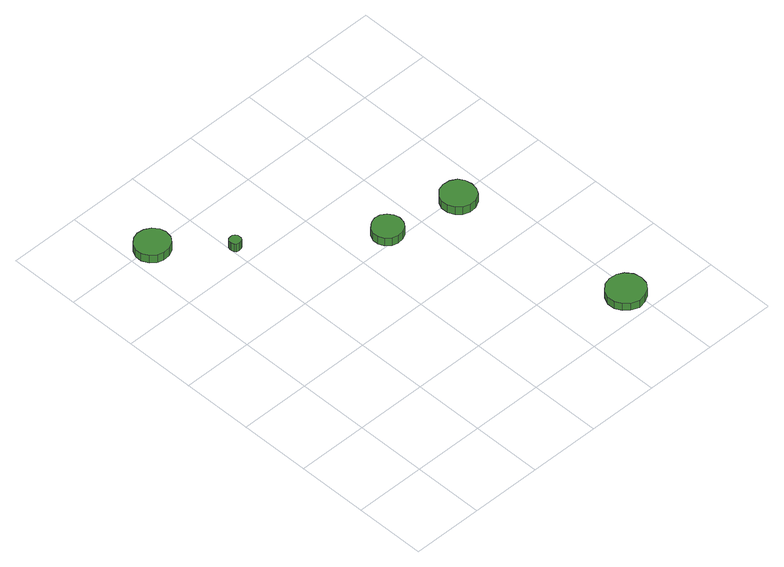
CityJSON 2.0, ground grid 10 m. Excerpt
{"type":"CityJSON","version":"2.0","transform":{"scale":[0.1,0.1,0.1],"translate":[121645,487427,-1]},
"CityObjects":{
"tree1":{"type":"SolitaryVegetationObject","attributes":{"function":"something"},"geometry":[{"type":"MultiSurface","lod":"1","boundaries":[[[0,1,2,3,4,5,6,7,8,9,10,11,12,13,14]],[[15,16,17,18,19,20,21,22,23,24,25,26,27,28,29]],[[0,29,28,1]],[[1,28,27,2]],[[2,27,26,3]],[[3,26,25,4]],[[4,25,24,5]],[[5,24,23,6]],[[6,23,22,7]],[[7,22,21,8]],[[8,21,20,9]],[[9,20,19,10]],[[10,19,18,11]],[[11,18,17,12]],[[12,17,16,13]],[[13,16,15,14]],[[14,15,29,0]]]}]},
"tree2":{"type":"SolitaryVegetationObject","attributes":{"function":"something"},"geometry":[{"type":"MultiSurface","lod":"1","boundaries":[[[30,31,32,33,34,35,36,37,38,39,40,41,42,43,44]],[[45,46,47,48,49,50,51,52,53,54,55,56,57,58,59]],[[30,59,58,31]],[[31,58,57,32]],[[32,57,56,33]],[[33,56,55,34]],[[34,55,54,35]],[[35,54,53,36]],[[36,53,52,37]],[[37,52,51,38]],[[38,51,50,39]],[[39,50,49,40]],[[40,49,48,41]],[[41,48,47,42]],[[42,47,46,43]],[[43,46,45,44]],[[44,45,59,30]]]}]},
"tree3":{"type":"SolitaryVegetationObject","attributes":{"function":"something"},"geometry":[{"type":"MultiSurface","lod":"1","boundaries":[[[60,61,62,63,64,65,66,67,68,69,70,71,72,73,74]],[[75,76,77,78,79,80,81,82,83,84,85,86,87,88,89]],[[60,89,88,61]],[[61,88,87,62]],[[62,87,86,63]],[[63,86,85,64]],[[64,85,84,65]],[[65,84,83,66]],[[66,83,82,67]],[[67,82,81,68]],[[68,81,80,69]],[[69,80,79,70]],[[70,79,78,71]],[[71,78,77,72]],[[72,77,76,73]],[[73,76,75,74]],[[74,75,89,60]]]}]},
"tree4":{"type":"SolitaryVegetationObject","attributes":{"function":"something"},"geometry":[{"type":"MultiSurface","lod":"1","boundaries":[[[90,91,92,93,94,95,96,97,98,99,100,101,102,103,104]],[[105,106,107,108,109,110,111,112,113,114,115,116,117,118,119]],[[90,119,118,91]],[[91,118,117,92]],[[92,117,116,93]],[[93,116,115,94]],[[94,115,114,95]],[[95,114,113,96]],[[96,113,112,97]],[[97,112,111,98]],[[98,111,110,99]],[[99,110,109,100]],[[100,109,108,101]],[[101,108,107,102]],[[102,107,106,103]],[[103,106,105,104]],[[104,105,119,90]]]}]},
"tree5":{"type":"SolitaryVegetationObject","attributes":{"function":"something"},"geometry":[{"type":"MultiSurface","lod":"1","boundaries":[[[120,121,122,123,124,125,126,127,128,129,130,131,132,133,134]],[[135,136,137,138,139,140,141,142,143,144,145,146,147,148,149]],[[120,149,148,121]],[[121,148,147,122]],[[122,147,146,123]],[[123,146,145,124]],[[124,145,144,125]],[[125,144,143,126]],[[126,143,142,127]],[[127,142,141,128]],[[128,141,140,129]],[[129,140,139,130]],[[130,139,138,131]],[[131,138,137,132]],[[132,137,136,133]],[[133,136,135,134]],[[134,135,149,120]]]}]}
},
"vertices":[
[55,496,25],[53,505,25],[47,513,25],[38,518,25],[28,519,25],[19,516,25],[12,510,25],[7,501,25],[7,491,25],[12,481,25],[19,475,25],[28,472,25],[38,473,25],[47,478,25],[53,486,25],[53,486,12],[47,478,12],[38,473,12],[28,472,12],[19,475,12],[12,481,12],[7,491,12],[7,501,12],[12,510,12],[19,516,12],[28,519,12],[38,518,12],[47,513,12],[53,505,12],[55,496,12],
[113,427,25],[113,430,25],[111,433,25],[108,435,25],[105,435,25],[101,434,25],[99,432,25],[98,429,25],[98,426,25],[99,423,25],[101,420,25],[105,419,25],[108,420,25],[111,421,25],[113,424,25],[113,424,12],[111,421,12],[108,420,12],[105,419,12],[101,420,12],[99,423,12],[98,426,12],[98,429,12],[99,432,12],[101,434,12],[105,435,12],[108,435,12],[111,433,12],[113,430,12],[113,427,12],
[276,314,24],[274,322,24],[269,329,24],[262,334,24],[253,335,24],[245,332,24],[238,326,24],[234,318,24],[234,309,24],[238,301,24],[245,295,24],[253,293,24],[262,294,24],[269,298,24],[274,305,24],[274,305,11],[269,298,11],[262,294,11],[253,293,11],[245,295,11],[238,301,11],[234,309,11],[234,318,11],[238,326,11],[245,332,11],[253,335,11],[262,334,11],[269,329,11],[274,322,11],[276,314,11],
[416,36,21],[414,47,21],[407,56,21],[398,61,21],[387,62,21],[376,59,21],[368,51,21],[363,41,21],[363,30,21],[368,20,21],[376,13,21],[387,9,21],[398,11,21],[407,16,21],[414,25,21],[414,25,9],[407,16,9],[398,11,9],[387,9,9],[376,13,9],[368,20,9],[363,30,9],[363,41,9],[368,51,9],[376,59,9],[387,62,9],[398,61,9],[407,56,9],[414,47,9],[416,36,9],
[380,294,23],[378,304,23],[373,312,23],[364,317,23],[354,318,23],[344,315,23],[337,308,23],[333,299,23],[333,289,23],[337,280,23],[344,273,23],[354,270,23],[364,271,23],[373,276,23],[378,284,23],[378,284,10],[373,276,10],[364,271,10],[354,270,10],[344,273,10],[337,280,10],[333,289,10],[333,299,10],[337,308,10],[344,315,10],[354,318,10],[364,317,10],[373,312,10],[378,304,10],[380,294,10]
]}
